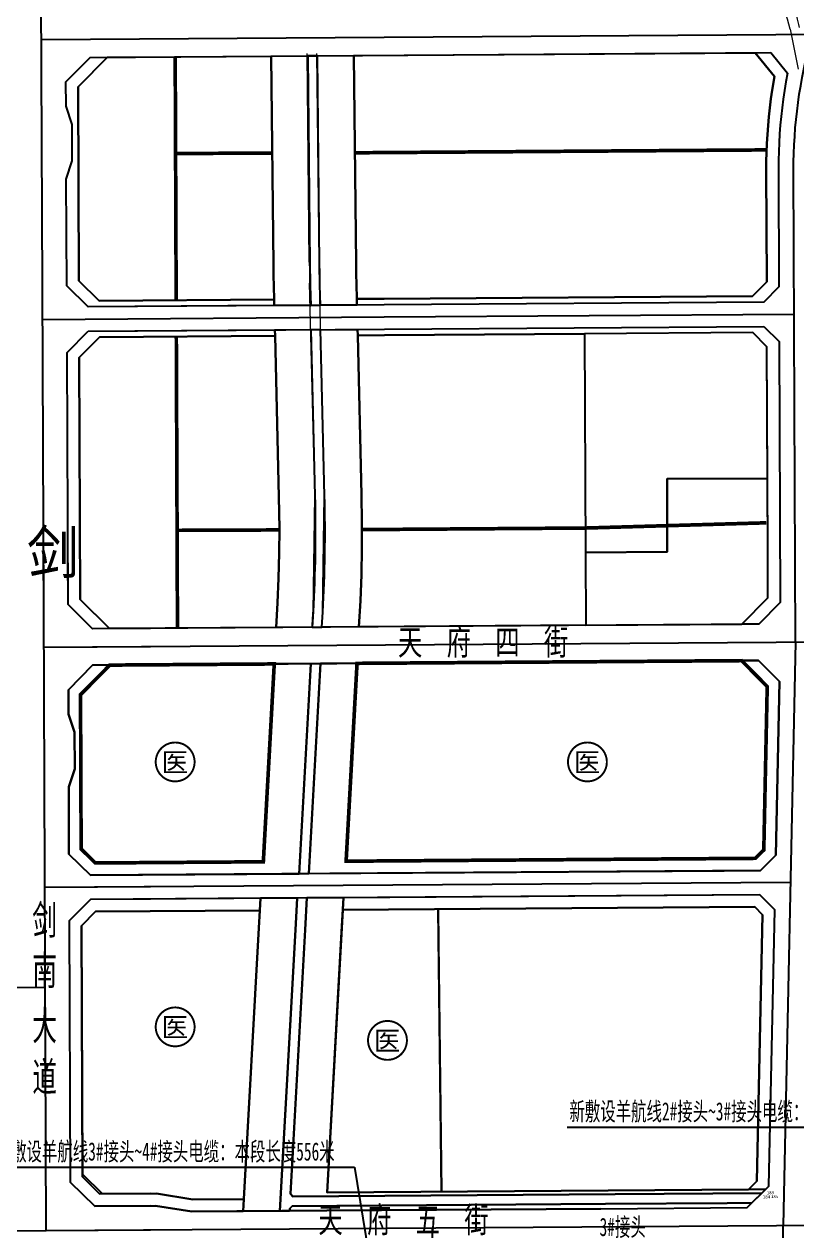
# Model space of a CAD drawing. Header units: inches. Extents: x 14633 to 228805, y -943 to 210487.
# Drawn here: x 217361 to 217997, y 205409 to 206402 of the extents above; entities that cross this region are included whole.
import ezdxf

# ---------------------------------------------------------------- set-up
doc = ezdxf.new("R2010")
doc.units = ezdxf.units.IN
doc.header["$LTSCALE"] = 10
doc.header["$MEASUREMENT"] = 0
doc.linetypes.add('CENTER', pattern=[2, 1.25, -0.25, 0.25, -0.25])
doc.linetypes.add('DASHED', pattern=[0.75, 0.5, -0.25])
for name, color, linetype in [('0符号', 7, 'Continuous'), ('110kV羊航线现状', 7, 'Continuous'), ('1河流-岸线', 4, 'Continuous'), ('1道路中线', 7, 'CENTER'), ('1道路名称', 7, 'Continuous'), ('1道路红线', 7, 'Continuous'), ('80m线', 7, 'DASHED'), ('B-C', 233, 'Continuous'), ('B-C2', 220, 'Continuous'), ('B-C51', 241, 'Continuous'), ('B-E1', 151, 'Continuous'), ('B-G1', 94, 'Continuous'), ('B-G12', 102, 'Continuous'), ('B-R21', 51, 'Continuous'), ('bo', 1, 'Continuous'), ('Error_Layer', 7, 'Continuous'), ('测量数据', 250, 'Continuous'), ('街头绿地', 3, 'Continuous')]:
    doc.layers.add(name, color=color, linetype=linetype)
doc.styles.add('GTF_XW', font='', dxfattribs={"width": 0.85})
doc.styles.get("Standard").update_dxf_attribs({"font": ''})
doc.styles.add('宋体', font='', dxfattribs={"width": 0.9})
doc.styles.add('黑体', font='simhei.ttf')
doc.styles.get('GTF_XW').set_extended_font_data('SimSun')
doc.styles.get('Standard').set_extended_font_data('SimSun')
doc.styles.get('宋体').set_extended_font_data('SimSun')

# ---------------------------------------------------------------- blocks, each defined once
blk = doc.blocks.new('C5-医院用地')
at = {"color": 7, "const_width": 0.4}
blk.add_lwpolyline([(2.831574044750027, -2.825276699566302, 102.191606915449), (2.718849657877058, -2.933914882520639, 0.009785539440899585)], format="xyb", close=True, dxfattribs=at)
at = {"color": 7, "style": '黑体'}
blk.add_text('医', height=4, dxfattribs=at).set_placement((-2.802977080517735, -2.08155480819164))

msp = doc.modelspace()

# ---------------------------------------------------------------- linework, layer by layer
at = {"layer": '110kV羊航线现状', "color": 0}
for p, q in [((217808.3256697097, 205494.7494222187), (218105.5199588807, 205494.7494222187)), ((217336.1809896978, 205461.7661702016), (217633.3752788688, 205461.7661702016)), ((217633.3752788688, 205461.7661702016), (217644.8191750454, 205391.2590590022, 0.107))]:
    msp.add_line(p, q, dxfattribs=at)
at = {"layer": '1河流-岸线', "color": 8, "lineweight": 5}
for p, q in [((217991.7344889299, 206397.8319343804), (217998.4985789536, 206364.945729538)), ((217604.1189098171, 206206.2926123251), (217602.3793988459, 206377.8720481056)), ((217600.6554418675, 206015.7781414423), (217596.4177242932, 206188.9654678573)), ((217608.6530480181, 206015.973834723), (217604.4153304437, 206189.161161138)), ((217598.4886662023, 205907.8003757751), (217599.1955167424, 205920.6062420394)), ((217598.7647662084, 205912.8024229593), (217599.1955167424, 205920.6062420394)), ((217606.503945224, 205907.8565609892), (217607.1833575075, 205920.1653339866))]:
    msp.add_line(p, q, dxfattribs=at)
msp.add_lwpolyline([(217596.1193209199, 206206.2115106907), (217594.3795527296, 206377.816317684)], dxfattribs=at)
msp.add_lwpolyline([(217599.1955167424, 205920.6062420394, 0.01990401441193068), (217600.6554418675, 206015.7781414423), (217596.4177242932, 206188.9654678573)], format="xyb", dxfattribs=at)
for centre, radius, start, end in [((217907.4978461349, 206380.5059997558), 86.00000000000594, 11.62260365286286, 34.44999275720498), ((217907.4978461349, 206380.5059997558), 94.00000000000065, 11.62260365286286, 34.44999275720498), ((218800.0574499535, 206218.4173066511), 1203.999999998421, 180.5808576260537, 181.4016896860167), ((218800.0574499535, 206218.4173066511), 1203.999999998421, 180.5808576260537, 181.4016896860167), ((218800.0574499559, 206218.4173066511), 1196.000000000755, 180.5808576260537, 181.4016896860167), ((216405.0133223562, 205986.5219959292), 1195.999999999948, 356.8406278547122, 1.401689686016715), ((216405.0133223562, 205986.5219959292), 1203.999999999985, 356.8406278547122, 1.401689686016715)]:
    msp.add_arc(centre, radius, start, end, dxfattribs=at)
at = {"layer": '1道路中线', "color": 8, "ltscale": 50}
for p, q in [((217996.2178053428, 205893.7698540092), (217986.1984228241, 205413.6870964698)), ((217378.8036152917, 205609.6399382306), (216478.8166302185, 205604.26192995)), ((217381.953, 205409.329), (217381.951936412, 205409.4469803516)), ((217700.059130497, 205001.1341741593), (217697.5022394739, 205411.6612331494))]:
    msp.add_line(p, q, dxfattribs=at)
for points in [[(217379.5976389428, 205409.4303589565), (217377.5549406414, 205924.4877718404), (217376.5152660121, 206186.6378377625), (217375.5718366573, 206424.5280878128), (217373.7346996273, 206887.7337378095)], [(217996.2178053428, 205893.7698540092), (217994.6787041667, 206281.8430005375), (217994.7119392899, 206288.8241498258), (217994.8670072059, 206295.8036558183), (217995.1438606797, 206302.77939249), (217995.542415379, 206309.7492349639), (217996.0625499001, 206316.7110601584), (217996.704105805, 206323.6627474341), (217997.4668876696, 206330.6021792398), (217998.3506631432, 206337.5272417572), (217999.3551630191, 206344.4358255454), (218000.480081317, 206351.3258261826), (218001.7250753759, 206358.1951449081), (218003.0897659585, 206365.0416892607), (218004.5737373669, 206371.8633737167), (218006.1765375689, 206378.658120325), (218007.8976783361, 206385.42385934), (218010.2315724546, 206393.8957739085), (218012.2180293439, 206400.5884220378), (218014.3209865015, 206407.2453823915)], [(215461.6903687934, 206374.2166744483), (216475.7310661031, 206382.2967717186), (217375.7108254696, 206389.4680065775), (217980.0069358244, 206393.6848625091), (218010.2315724546, 206393.8957739085), (218375.6803565706, 206396.4459224972)], [(217376.6255525289, 206159.1991096541), (217657.8513680198, 206161.1737243093), (217995.1478867264, 206163.5420369332)], [(217379.5976389428, 205409.4303589565), (217377.5549406414, 205924.4877718404), (217377.3987010818, 205963.8829919236)], [(217379.5976389428, 205409.4303589565), (217377.5549406414, 205924.4877718404), (217377.3987010818, 205963.8829919236)], [(217379.5976389428, 205409.4303589565), (217377.5549406414, 205924.4877718404), (217377.3987010818, 205963.8829919236)], [(217379.5976389428, 205409.4303589565), (217377.5549406414, 205924.4877718404), (217377.3987010818, 205963.8829919236)], [(217379.5976389428, 205409.4303589565), (217377.5549406414, 205924.4877718404), (217377.3987010818, 205963.8829919236)], [(215274.2666366571, 205874.6576752565), (216477.7107717498, 205883.1076730764), (217377.6940003317, 205889.4269164029)], [(216353.621620634, 205882.2363795732), (216477.7107717498, 205883.1076730764), (217377.6940003317, 205889.4269164029)], [(216353.621620634, 205882.2363795732), (216477.7107717498, 205883.1076730764), (217377.6940003317, 205889.4269164029)], [(216353.621620634, 205882.2363795732), (216477.7107717498, 205883.1076730764), (217377.6940003317, 205889.4269164029)], [(216353.621620634, 205882.2363795732), (216477.7107717498, 205883.1076730764), (217377.6940003317, 205889.4269164029)], [(216399.781046031, 205882.5604885473), (216477.7107717498, 205883.1076730764), (217377.6940003317, 205889.4269164029)], [(217377.6939923998, 205889.4269163471), (217658.9198078906, 205891.4015310024), (218377.6610400618, 205896.4481408517)], [(217377.6939923998, 205889.4269163471), (217465.5, 205890.0434423554)], [(217377.6939923998, 205889.4269163471), (217465.5, 205890.0434423554)], [(217377.6939923998, 205889.4269163471), (217465.5, 205890.0434423554)], [(217377.6939923998, 205889.4269163471), (217465.5, 205890.0434423554)], [(217377.6939923998, 205889.4269163471), (217465.5, 205890.0434423554)], [(217992.0913273474, 205696.0479952775), (217378.4780095385, 205691.740000067)], [(217465.4297947271, 205692.3504624922), (217378.4780095385, 205691.740000067)], [(217465.4297947271, 205692.3504624922), (217378.4780095385, 205691.740000067)], [(217465.4297947271, 205692.3504624922), (217378.4780095385, 205691.740000067)], [(217465.4297947271, 205692.3504624922), (217378.4780095385, 205691.740000067)], [(218379.5620951883, 205416.4475108962), (217940.6266940029, 205413.3672654314), (217379.5976385422, 205409.4304599725)], [(217379.5976625531, 205409.4303591221), (216479.614347979, 205403.1148500783)], [(217465.5, 205410.0332467306), (217379.5976385422, 205409.4304599725)], [(217465.5, 205410.0332467306), (217379.5976385422, 205409.4304599725)], [(217465.5, 205410.0332467306), (217379.5976385422, 205409.4304599725)], [(217465.5, 205410.0332467306), (217379.5976385422, 205409.4304599725)], [(217465.5, 205410.0332467306), (217379.5976385422, 205409.4304599725)]]:
    msp.add_lwpolyline(points, dxfattribs=at)
at = {"layer": '1道路中线', "color": 8, "ltscale": 50, "flags": 128}
msp.add_lwpolyline([(217987.8299498666, 205003.1546318322), (217986.1984229423, 205413.6870667302)], dxfattribs=at)
at = {"layer": '1道路红线', "color": 8}
for p, q in [((217415.769439379, 206374.7471850272), (217975.8470079006, 206378.6554090308)), ((217975.8470079006, 206378.6554090308), (217989.6635839134, 206361.669553015)), ((217395.8491833604, 206354.6077930084), (217415.769439379, 206374.7471850272)), ((217395.9285433605, 206334.6079209898), (217395.8491833604, 206354.6077930084)), ((217400.9879993652, 206319.6278249758), (217395.9285433605, 206334.6079209898)), ((217401.1070393653, 206289.6280809479), (217400.9879993652, 206319.6278249758)), ((217396.1664953607, 206274.6084329339), (217401.1070393653, 206289.6280809479)), ((217982.1787839065, 206281.7934569406), (217982.5589439068, 206185.9540968513)), ((217396.514655361, 206186.8393448521), (217396.1664953607, 206274.6084329339)), ((217414.0835513774, 206169.462320836), (217396.514655361, 206186.8393448521)), ((217982.5589439068, 206185.9540968513), (217970.1087678952, 206173.3664488396)), ((217657.7812156043, 206171.1734248376), (217414.0835513774, 206169.462320836)), ((217970.1087678952, 206173.3664488396), (217657.7812156043, 206171.1734248376)), ((217396.7327673612, 206131.8396648009), (217414.1629113775, 206149.4624488173)), ((217414.1629113775, 206149.4624488173), (217657.9216316045, 206151.1739368189)), ((217657.9216316045, 206151.1739368189), (217970.1881278953, 206153.366576821)), ((217970.1881278953, 206153.366576821), (217982.737375907, 206140.9544168094)), ((217982.737375907, 206140.9544168094), (217983.5892159078, 205926.1819366094)), ((217397.554783362, 205924.5670886079), (217396.7327673612, 206131.8396648009)), ((217397.554783362, 205924.5670886079), (217397.3988616178, 205963.8829919236)), ((217417.6336313807, 205904.7077605894), (217397.554783362, 205924.5670886079)), ((217417.6336313807, 205904.7077605894), (217397.554783362, 205924.5670886079)), ((217983.5892159078, 205926.1819366094), (217966.1589438916, 205908.559152593)), ((217966.1589438916, 205908.559152593), (217417.6336313807, 205904.7077605894)), ((217465.5, 205905.0438474484), (217417.6336313807, 205904.7077605894)), ((217397.8324153623, 205854.5676005427), (217417.7525433808, 205874.7077605615)), ((217397.8324153623, 205854.5676005427), (217417.7525433808, 205874.7077605615)), ((217417.7525433808, 205874.7077605615), (217659.0251196055, 205876.401840563)), ((217417.7525433808, 205874.7077605615), (217465.5, 205875.043016282)), ((217659.0251196055, 205876.401840563), (217965.9005775017, 205878.5566305275)), ((217983.0349985994, 205861.1833173148), (217965.9005775017, 205878.5566305275)), ((217397.9117753623, 205834.5673445241), (217397.8324153623, 205854.5676005427)), ((217397.9117753623, 205834.5673445241), (217397.8324153623, 205854.5676005427)), ((217402.971359367, 205819.5548645101), (217397.9117753623, 205834.5673445241)), ((217402.971359367, 205819.5548645101), (217397.9117753623, 205834.5673445241)), ((217403.0902713672, 205789.5544804822), (217402.971359367, 205819.5548645101)), ((217403.0902713672, 205789.5544804822), (217402.971359367, 205819.5548645101)), ((217398.1497273626, 205774.5665764682), (217403.0902713672, 205789.5544804822)), ((217398.1497273626, 205774.5665764682), (217403.0902713672, 205789.5544804822)), ((217419.5174509179, 205429.7109831704), (217399.4386237986, 205449.5704820882)), ((217419.5174073825, 205429.711024147), (217399.4386873638, 205449.5704801655)), ((217469.516255429, 205430.0618721473), (217419.5174073825, 205429.711024147)), ((217465.5, 205430.03365938), (217419.5174509179, 205429.7109831704)), ((217499.550559457, 205425.2724961429), (217469.516255429, 205430.0618721473)), ((217610.5579195604, 205426.0515041436), (217499.550559457, 205425.2724961429)), ((217836.0269328499, 205427.6336461623), (217610.5579195604, 205426.0515041436))]:
    msp.add_line(p, q, dxfattribs=at)
for points in [[(217989.6635839134, 206361.669553015), (217988.3597759122, 206354.5892330084), (217987.1797439111, 206347.4871530018), (217986.1238719102, 206340.3656169951), (217985.1924159093, 206333.2266729885), (217984.3856319085, 206326.0726249818), (217983.7039039079, 206318.9056489751), (217983.1473599074, 206311.7277929684), (217982.716127907, 206304.5413609618), (217982.4104639067, 206297.3484009551), (217982.2303679065, 206290.1513449484), (217982.1787839065, 206281.7934569406)], [(217397.554783362, 205924.5670886079), (217397.3988616178, 205963.8829919236)], [(217397.554783362, 205924.5670886079), (217397.3988616178, 205963.8829919236)], [(217397.554783362, 205924.5670886079), (217397.3988616178, 205963.8829919236)], [(217397.554783362, 205924.5670886079), (217397.3988616178, 205963.8829919236)], [(217417.6336313807, 205904.7077605894), (217397.554783362, 205924.5670886079)], [(217417.6336313807, 205904.7077605894), (217397.554783362, 205924.5670886079)], [(217417.6336313807, 205904.7077605894), (217397.554783362, 205924.5670886079)], [(217417.6336313807, 205904.7077605894), (217397.554783362, 205924.5670886079)], [(217465.5, 205905.0438474484), (217417.6336313807, 205904.7077605894)], [(217465.5, 205905.0438474484), (217417.6336313807, 205904.7077605894)], [(217465.5, 205905.0438474484), (217417.6336313807, 205904.7077605894)], [(217465.5, 205905.0438474484), (217417.6336313807, 205904.7077605894)], [(217397.8324153623, 205854.5676005427), (217417.7525433808, 205874.7077605615)], [(217397.8324153623, 205854.5676005427), (217417.7525433808, 205874.7077605615)], [(217397.8324153623, 205854.5676005427), (217417.7525433808, 205874.7077605615)], [(217397.8324153623, 205854.5676005427), (217417.7525433808, 205874.7077605615)], [(217417.7525433808, 205874.7077605615), (217465.5, 205875.043016282)], [(217417.7525433808, 205874.7077605615), (217465.5, 205875.043016282)], [(217417.7525433808, 205874.7077605615), (217465.5, 205875.043016282)], [(217417.7525433808, 205874.7077605615), (217465.5, 205875.043016282)], [(217983.0349985994, 205861.1833173148), (217980.0563297082, 205718.4591951056), (217967.2958181145, 205705.8741598863), (217415.9375372088, 205702.0032386326), (217398.3685718137, 205719.3802418074), (217398.1497273626, 205774.5665764682)], [(217397.9117753623, 205834.5673445241), (217397.8324153623, 205854.5676005427)], [(217397.9117753623, 205834.5673445241), (217397.8324153623, 205854.5676005427)], [(217397.9117753623, 205834.5673445241), (217397.8324153623, 205854.5676005427)], [(217397.9117753623, 205834.5673445241), (217397.8324153623, 205854.5676005427)], [(217402.971359367, 205819.5548645101), (217397.9117753623, 205834.5673445241)], [(217402.971359367, 205819.5548645101), (217397.9117753623, 205834.5673445241)], [(217402.971359367, 205819.5548645101), (217397.9117753623, 205834.5673445241)], [(217402.971359367, 205819.5548645101), (217397.9117753623, 205834.5673445241)], [(217403.0902713672, 205789.5544804822), (217402.971359367, 205819.5548645101)], [(217403.0902713672, 205789.5544804822), (217402.971359367, 205819.5548645101)], [(217403.0902713672, 205789.5544804822), (217402.971359367, 205819.5548645101)], [(217403.0902713672, 205789.5544804822), (217402.971359367, 205819.5548645101)], [(217398.1497273626, 205774.5665764682), (217403.0902713672, 205789.5544804822)], [(217398.1497273626, 205774.5665764682), (217403.0902713672, 205789.5544804822)], [(217398.1497273626, 205774.5665764682), (217403.0902713672, 205789.5544804822)], [(217398.1497273626, 205774.5665764682), (217403.0902713672, 205789.5544804822)], [(217967.2958181145, 205705.8741598863), (217415.9375372088, 205702.0032386326), (217398.3685718137, 205719.3802418074), (217398.1497273626, 205774.5665764682)], [(217465.5, 205702.3512018305), (217415.9375372088, 205702.0032386326), (217398.3685718137, 205719.3802418074), (217398.1497273626, 205774.5665764682)], [(217465.5, 205702.3512018305), (217415.9375372088, 205702.0032386326), (217398.3685718137, 205719.3802418074), (217398.1497273626, 205774.5665764682)], [(217465.5, 205702.3512018305), (217415.9375372088, 205702.0032386326), (217398.3685718137, 205719.3802418074), (217398.1497273626, 205774.5665764682)], [(217465.5, 205702.3512018305), (217415.9375372088, 205702.0032386326), (217398.3685718137, 205719.3802418074), (217398.1497273626, 205774.5665764682)], [(217836.0269331593, 205427.6336020676), (217956.5074050416, 205428.4790782495), (217974.3721216613, 205446.0980722047), (217979.1172166528, 205673.4612139947), (217966.8783443516, 205685.8707360319), (217416.0167681955, 205682.0033019934), (217398.5866149652, 205664.3805804381), (217399.4386873638, 205449.5704801655)], [(217465.5, 205682.3507089342), (217416.0167681955, 205682.0033019934), (217398.5866149652, 205664.3805804381), (217399.4386873638, 205449.5704801655)], [(217465.5, 205682.3507089342), (217416.0167681955, 205682.0033019934), (217398.5866149652, 205664.3805804381), (217399.4386873638, 205449.5704801655)], [(217465.5, 205682.3507089342), (217416.0167681955, 205682.0033019934), (217398.5866149652, 205664.3805804381), (217399.4386873638, 205449.5704801655)], [(217465.5, 205682.3507089342), (217416.0167681955, 205682.0033019934), (217398.5866149652, 205664.3805804381), (217399.4386873638, 205449.5704801655)], [(217465.5, 205682.3507089342), (217416.0167681955, 205682.0033019934), (217398.5866149652, 205664.3805804381), (217399.4386873638, 205449.5704801655)], [(217419.5174509179, 205429.7109831704), (217399.4386237986, 205449.5704820882)], [(217419.5174509179, 205429.7109831704), (217399.4386237986, 205449.5704820882)], [(217419.5174509179, 205429.7109831704), (217399.4386237986, 205449.5704820882)], [(217419.5174509179, 205429.7109831704), (217399.4386237986, 205449.5704820882)], [(217465.5, 205430.03365938), (217419.5174509179, 205429.7109831704)], [(217465.5, 205430.03365938), (217419.5174509179, 205429.7109831704)], [(217465.5, 205430.03365938), (217419.5174509179, 205429.7109831704)], [(217465.5, 205430.03365938), (217419.5174509179, 205429.7109831704)]]:
    msp.add_lwpolyline(points, dxfattribs=at)
at = {"layer": '80m线', "color": 8, "ltscale": 150, "const_width": 3, "flags": 128}
for points in [[(217485.7681611839, 206375.2356073883), (217486.4973863421, 206191.3473375542), (217486.5623395722, 206174.9714060292)], [(217565.6812052484, 206295.9947147357), (217486.0836496774, 206295.6790636063)], [(217633.1992074889, 206296.2624633307), (217972.4623443587, 206298.6298431537)], [(217486.6813306301, 206144.971521282), (217486.74839409, 206128.0635611423), (217487.6323083163, 205905.1992291737)], [(217972.1261463839, 205991.8608154476), (217823.3445221042, 205987.5583735169), (217639.4699654098, 205986.2673246242)], [(217571.4991252397, 205985.9977418153), (217487.3131732617, 205985.6638473785)]]:
    msp.add_lwpolyline(points, dxfattribs=at)
at = {"layer": 'B-C', "color": 8}
msp.add_lwpolyline([(217969.0312564356, 205669.4467347105), (217962.7245991039, 205675.8413273832), (217702.129897891, 205674.0117700836), (217702.4490893303, 205646.1936880654), (217704.7953482277, 205441.7131964064), (217957.4829967913, 205443.4864635098), (217964.4590275362, 205450.366541495)], close=True, dxfattribs=at)
at = {"layer": 'B-C2', "color": 8}
for points in [[(217564.8712635178, 206375.7875971625), (217566.6141115194, 206204.0877570026), (217566.7354555196, 206195.2492289944), (217566.9200315197, 206186.4119809861), (217567.18627152, 206175.537484976), (217423.1840953859, 206174.526412975), (217406.4980153703, 206191.0300929904), (217405.8655673697, 206350.5141251389), (217429.9325113922, 206374.8460291616), (217445.4577594066, 206374.9543171617)], [(217963.0292158886, 206378.5659651651), (217978.9808319035, 206358.9553411468), (217977.1184319017, 206347.8674691365), (217976.0574399008, 206340.5701891297), (217975.1239358999, 206333.2556291229), (217974.3181758992, 206325.925837116), (217973.6405438985, 206318.5831171092), (217973.091167898, 206311.2297731024), (217972.6701758976, 206303.8678530955), (217972.3778238973, 206296.4996610886), (217972.2139838972, 206289.1276290818), (217972.1789118972, 206281.7538050749), (217972.5425598975, 206190.0476929895), (217960.9254078867, 206178.3021569786), (217657.7460156043, 206176.1733889766), (217635.1949755833, 206176.0150529764), (217634.899679583, 206188.0761089877), (217634.7252155829, 206196.4264449954), (217634.6105275828, 206204.7778050032), (217632.8699835811, 206376.2620931629)]]:
    msp.add_lwpolyline(points, close=True, dxfattribs=at)
at = {"layer": 'B-C51', "color": 8}
for points in [[(217567.2719780208, 205875.7576017329), (217431.9160008181, 205874.8072083743), (217407.8487902914, 205850.4741583678), (217408.3520319537, 205723.5709509012), (217420.018316129, 205712.0321350066), (217558.2899944273, 205713.0028990213)], [(217972.9490383203, 205857.1688350616), (217951.9519327372, 205878.4586872121), (217659.0251196055, 205876.401840563), (217635.4009980853, 205876.2359653009), (217626.4200121099, 205713.4812194575), (217942.3891644035, 205715.699544183), (217963.1650244989, 205715.8454052704), (217970.1432353909, 205722.7276551864)], [(217554.6890278056, 205658.6224884779), (217555.4816463816, 205672.9821966588), (217420.220065174, 205672.0325656336), (217408.60293102, 205660.2870853867), (217409.4221430906, 205453.7611759375), (217423.5982189719, 205439.7399058954), (217470.2736932029, 205440.0674333773), (217500.3079947298, 205435.2780577717), (217542.3772913583, 205435.5732843101)], [(217702.129897891, 205674.0117700836), (217623.6115592091, 205673.4605163589), (217610.783293367, 205441.0534550808), (217704.7953482277, 205441.7131964064)]]:
    msp.add_lwpolyline(points, close=True, dxfattribs=at)
at = {"layer": 'B-E1', "color": 8}
for points in [[(217602.8705916515, 206376.0499365798), (217594.8707455352, 206375.9942061582), (217596.6105137255, 206204.3893991649, 0.003581570908309197), (217596.9089170988, 206187.143356331), (217597.3101410178, 206170.7461102622), (217605.3111632341, 206170.8021955398), (217604.9065232493, 206187.3390496121, -0.003581570908236178), (217604.6101026227, 206204.4705007992)], [(217605.3538704275, 206150.8048460539), (217597.3528482112, 206150.7487607763), (217600.7000341301, 206013.9557418609, -0.01990401441199027), (217599.2401090049, 205918.7838424576), (217598.5332584649, 205905.9779761937), (217606.5485374866, 205906.0341614079), (217607.2279497701, 205918.3429344053, 0.01990401441194517), (217608.6976402807, 206014.1514351421)]]:
    msp.add_lwpolyline(points, format="xyb", close=True, dxfattribs=at)
for points in [[(217605.3439956942, 205876.0249219762), (217597.3289804119, 205875.9686450577), (217587.7949888687, 205703.2097982968), (217595.8100038253, 205703.2660693147)], [(217847.8468105575, 205439.5367592566), (217582.6788176004, 205437.6790796694), (217580.6678464119, 205439.7892576049), (217592.6582520307, 205657.0169770566), (217594.1064463349, 205683.2536162519), (217586.0911624729, 205683.197343346), (217584.6434306749, 205656.96908328), (217571.8823992336, 205425.7800938539), (217579.8976817344, 205425.836342099), (217580.0052051014, 205427.7843208854), (217581.9881542955, 205429.6740447948), (217839.8469047449, 205431.4805182373), (217940.0052000327, 205432.1821942525), (217960.4070886809, 205432.325123162), (217968.5768926257, 205440.3825544319)]]:
    msp.add_lwpolyline(points, close=True, dxfattribs=at)
at = {"layer": 'B-G1', "color": 8}
for points in [[(217597.3101126366, 206170.7489096902), (217567.3086395201, 206170.5381889713), (217567.18627152, 206175.537484976), (217566.9200315197, 206186.4119809861), (217566.7354555196, 206195.2492289944), (217566.6141115194, 206204.0877570026), (217564.8712635178, 206375.7875971625), (217594.8707178821, 206375.9969337661), (217596.6104853442, 206204.3921985928), (217596.9088887175, 206187.1461557589)], [(217602.8705916515, 206376.0499365798), (217632.8699835811, 206376.2620931629), (217634.6105275828, 206204.7778050032), (217634.7252155829, 206196.4264449954), (217634.899679583, 206188.0761089877), (217635.1949755833, 206176.0150529764), (217635.3173435834, 206171.0157569718), (217605.3111348529, 206170.8049949678), (217604.9064948681, 206187.3418490401), (217604.6100742415, 206204.4733002272), (217602.8705632703, 206376.0527360077)], [(217597.3528482112, 206150.7487607763), (217600.7000341301, 206013.9557418609), (217599.2401090049, 205918.7838424576), (217598.5332584649, 205905.9779761937), (217568.8351675215, 205905.7694207247), (217570.0354235226, 205926.0841727437), (217570.8808635234, 205946.4169727626), (217571.3712315239, 205966.7612927816), (217571.506527524, 205987.1111168005), (217571.1597755237, 206013.2246528248), (217567.9206075207, 206145.5419649481), (217567.7982395206, 206150.5411329527), (217597.3521303596, 206150.778097983)], [(217605.355364851, 206150.7437718528), (217635.8069435839, 206151.0187009532), (217635.929311584, 206146.0194049485), (217639.139423587, 206014.8889088264), (217639.4852795873, 205992.3445248054), (217639.4310075872, 205970.8075007853), (217639.0007995869, 205949.2747007653), (217638.1949115861, 205927.7527807452), (217637.013471585, 205906.2481407252), (217606.5485374866, 205906.0341614079), (217607.2279497701, 205918.3429344053), (217608.6976402807, 206014.1514351421), (217605.3538704275, 206150.8048460539)], [(217597.3289804119, 205875.9686450577), (217567.2719780208, 205875.7576017329), (217558.2899944273, 205713.0028990213), (217420.018316129, 205712.0321350066), (217408.3520319537, 205723.5709509012), (217407.8487902914, 205850.4741583678), (217431.9160008181, 205874.8072083743), (217417.7525433808, 205874.7077605615), (217397.8324153622, 205854.5676005427), (217397.9117753623, 205834.5673445241), (217402.971359367, 205819.5548645101), (217403.0902713672, 205789.5544804822), (217398.1497273626, 205774.5665764682), (217398.3685718137, 205719.3802418074), (217415.9375372088, 205702.0032386326), (217587.7949888687, 205703.2097982968)], [(217937.4332476156, 205705.6645037283), (217967.2958181145, 205705.8741598863), (217980.0563297082, 205718.4591951056), (217983.0349985994, 205861.1833173148), (217965.9005775017, 205878.5566305275), (217951.9519327372, 205878.4586872121), (217972.9490383203, 205857.1688350616), (217970.1432353909, 205722.7276551864), (217963.1650244989, 205715.8454052704), (217942.3891644035, 205715.699544183), (217626.4200121099, 205713.4812194575), (217635.4009980853, 205876.2359653009), (217605.3439956942, 205876.0249219762), (217595.8100038253, 205703.2660693148)], [(217556.0338479902, 205682.9863199489), (217416.0167681955, 205682.0033019934), (217398.5866149652, 205664.3805804381), (217399.4386873638, 205449.5704801655), (217419.5174073825, 205429.711024147), (217469.516255429, 205430.0618721473), (217499.550559457, 205425.2724961429), (217541.8250898554, 205425.5691629349), (217542.3772913583, 205435.5732843101), (217500.3079947298, 205435.2780577717), (217470.2736932029, 205440.0674333773), (217423.5982189719, 205439.7399058954), (217409.4221430906, 205453.7611759374), (217408.60293102, 205660.2870853867), (217420.220065174, 205672.0325656336), (217555.4816463816, 205672.9821966588)], [(217542.3772913583, 205435.5732843101), (217541.8250898554, 205425.5691629349), (217571.8823992336, 205425.7800938539), (217572.4346007365, 205435.7842152291), (217584.6434306748, 205656.96908328), (217586.0911624729, 205683.197343346), (217556.0338479902, 205682.9863199489), (217555.4816463816, 205672.9821966588), (217554.6890278056, 205658.6224884779)], [(217624.1637608176, 205683.464639649), (217594.1064463349, 205683.2536162519), (217592.6582520307, 205657.0169770566), (217580.6678464119, 205439.7892576049), (217582.6788176004, 205437.6790796694), (217847.8468105575, 205439.5367592566), (217968.5768926257, 205440.3825544319), (217971.8261488989, 205443.5871183695), (217957.4829967913, 205443.4864635098), (217610.783293367, 205441.0534550808), (217622.6126548999, 205655.3635718587)], [(217979.1172166528, 205673.4612139947), (217966.8783443516, 205685.8707360319), (217624.1637608176, 205683.464639649), (217623.6115592091, 205673.4605163589), (217962.7245991039, 205675.8413273832), (217969.0312564356, 205669.4467347105), (217964.4590275362, 205450.366541495), (217957.4829967913, 205443.4864635098), (217971.8261488989, 205443.5871183695), (217974.3721216613, 205446.0980722047)], [(217960.4070886809, 205432.325123162), (217940.0052000327, 205432.1821942525), (217839.8469047449, 205431.4805182373), (217581.9881542955, 205429.6740447948), (217580.0052051014, 205427.7843208854), (217579.8976817344, 205425.836342099), (217610.5579195604, 205426.0515041436), (217836.0269328499, 205427.6336461623), (217956.5074050416, 205428.4790782495)]]:
    msp.add_lwpolyline(points, close=True, dxfattribs=at)
at = {"layer": 'B-G12', "color": 8}
for points in [[(217975.8470079006, 206378.6554371652), (217989.6635839135, 206361.6695811493), (217988.3597759122, 206354.5891331427), (217987.1797439111, 206347.4871811361), (217986.1238719102, 206340.3656451295), (217985.1924159093, 206333.2267011228), (217984.3856319085, 206326.0726531162), (217983.7039039079, 206318.9056771095), (217983.1473599074, 206311.7278211028), (217982.716127907, 206304.5412610961), (217982.4104639067, 206297.3484290894), (217982.2303679065, 206290.1512450827), (217982.1787839064, 206281.7934850749), (217982.5589439068, 206185.9541249857), (217970.1087678952, 206173.366476974), (217657.7812156043, 206171.1734529719), (217635.3173435834, 206171.0157569718), (217635.1949755833, 206176.0150529764), (217657.7460156043, 206176.1733889766), (217960.9254078867, 206178.3021569786), (217972.5425598975, 206190.0476929895), (217972.1789118972, 206281.7538050749), (217972.2139838972, 206289.1276290818), (217972.3778238973, 206296.4996610886), (217972.6701758976, 206303.8678530955), (217973.091167898, 206311.2297731024), (217973.6405438985, 206318.5831171092), (217974.3181758992, 206325.925837116), (217975.1239358999, 206333.2556291229), (217976.0574399008, 206340.5701891297), (217977.1184319017, 206347.8674691365), (217978.9808319035, 206358.9553411468), (217963.0292158886, 206378.5659651651)], [(217429.9325113922, 206374.8460291616), (217405.8655673697, 206350.5141251389), (217406.4980153703, 206191.0300929904), (217423.1840953859, 206174.526412975), (217567.18627152, 206175.537484976), (217567.3086395201, 206170.5381889713), (217414.0835513774, 206169.4623489703), (217396.514655361, 206186.8393729865), (217396.1664953607, 206274.6084610682), (217401.1070393653, 206289.6281090822), (217400.9879993652, 206319.6278531102), (217395.9285433605, 206334.6079491241), (217395.8491833604, 206354.6078211428), (217415.769439379, 206374.7472131615)], [(217414.1629113774, 206149.4624769517), (217567.7982395206, 206150.5411329527), (217567.9206075207, 206145.5419649481), (217423.346271386, 206144.5267969471), (217406.7490233706, 206127.7462529315), (217407.5382713713, 205928.7578367462), (217431.7538233938, 205904.8068607238), (217417.6336313807, 205904.7076607238), (217397.554783362, 205924.5671167423), (217396.7327673612, 206131.8396929353)], [(217970.1881278953, 206153.3664769553), (217982.737375907, 206140.9544449438), (217983.5892159078, 205926.1819647438), (217966.1589438915, 205908.5591807273), (217951.9956158784, 205908.4597247273), (217973.5728318985, 205930.2754047476), (217973.4207678983, 205968.6116607833), (217972.7538878977, 206136.7637249399), (217961.0875838868, 206148.3025409506), (217822.7108797579, 206147.3308929497), (217657.9567036045, 206146.1741569486), (217635.929311584, 206146.0194049485), (217635.8069435839, 206151.0187009532), (217657.9216316045, 206151.1739649533)]]:
    msp.add_lwpolyline(points, close=True, dxfattribs=at)
at = {"layer": 'B-R21', "color": 8}
for points in [[(217972.7538878977, 206136.7637249399), (217961.0875838868, 206148.3025409506), (217822.710879758, 206147.3308929497), (217823.4238397586, 205967.5584767823), (217890.4867518211, 205968.0503807827), (217890.4867518211, 206028.0702499863), (217973.1837045203, 206028.3865772685)], [(217568.8351675215, 205905.7694207247), (217431.7538233938, 205904.8068607238), (217407.5382713713, 205928.7578367462), (217406.7490233706, 206127.7462529315), (217423.346271386, 206144.5267969471), (217567.9206075207, 206145.5419649481), (217571.1597755237, 206013.2246528248), (217571.506527524, 205987.1111168005), (217571.3712315239, 205966.7612927816), (217570.8808635234, 205946.4169727626), (217570.0354235226, 205926.0841727437)], [(217822.7108797579, 206147.3308929497), (217823.4238397586, 205967.5584767823), (217823.6617917588, 205907.5586047264), (217637.013471585, 205906.2481407252), (217638.1949115861, 205927.7527807452), (217639.0007995869, 205949.2747007653), (217639.4310075872, 205970.8075007853), (217639.4852795873, 205992.3445248054), (217639.139423587, 206014.8889088264), (217635.929311584, 206146.0194049485), (217657.9567036045, 206146.1741569486)], [(217890.4867518211, 205968.0503807827), (217823.4238397586, 205967.5584767823), (217823.6617916617, 205907.5586292259), (217951.9955980347, 205908.4597066864), (217973.5728318985, 205930.2754047476), (217973.4207678983, 205968.6116607833), (217973.1837045203, 206028.3865772685), (217890.4867518211, 206028.0702499863)]]:
    msp.add_lwpolyline(points, close=True, dxfattribs=at)
at = {"layer": 'bo', "color": 8, "const_width": 3, "flags": 128}
for points in [[(217635.4009980853, 205876.2359653009), (217951.9523058991, 205878.4586898323), (217972.949, 205857.169), (217970.144, 205722.728), (217963.165, 205715.846), (217626.42, 205713.481)], [(217407.849, 205850.474), (217431.916, 205874.807), (217567.272, 205875.758), (217558.29, 205713.003), (217420.019, 205712.032), (217408.352, 205723.571)]]:
    msp.add_lwpolyline(points, close=True, dxfattribs=at)
at = {"layer": 'Error_Layer', "color": 8}
for p, q in [((217605.3439956942, 205876.0249219762), (217595.8100038253, 205703.2660693148)), ((217635.4009980853, 205876.2359653009), (217605.3439956942, 205876.0249219762)), ((217626.4200121099, 205713.4812194575), (217635.4009980853, 205876.2359653009)), ((217965.9005775017, 205878.5566305275), (217951.9519327372, 205878.4586872121)), ((217951.9519327372, 205878.4586872121), (217972.9490383203, 205857.1688350616)), ((217983.0349985994, 205861.1833173148), (217965.9005775017, 205878.5566305275)), ((217980.0563297082, 205718.4591951056), (217983.0349985994, 205861.1833173148)), ((217972.9490383203, 205857.1688350616), (217970.1432353909, 205722.7276551864)), ((217970.1432353909, 205722.7276551864), (217963.1650244989, 205715.8454052704)), ((217942.3891644035, 205715.699544183), (217626.4200121099, 205713.4812194575)), ((217963.1650244989, 205715.8454052704), (217942.3891644035, 205715.699544183)), ((217967.2958181145, 205705.8741598863), (217980.0563297082, 205718.4591951056)), ((217595.8100038253, 205703.2660693148), (217937.4332476156, 205705.6645037283)), ((217937.4332476156, 205705.6645037283), (217967.2958181145, 205705.8741598863)), ((217624.1637608176, 205683.464639649), (217623.6115592091, 205673.4605163589)), ((217966.8783443516, 205685.8707360319), (217624.1637608176, 205683.464639649)), ((217979.1172166528, 205673.4612139947), (217966.8783443516, 205685.8707360319)), ((217623.6115592091, 205673.4605163589), (217962.7245991039, 205675.8413273832)), ((217962.7245991039, 205675.8413273832), (217969.0312564356, 205669.4467347105)), ((217974.3721216613, 205446.0980722047), (217979.1172166528, 205673.4612139947)), ((217969.0312564356, 205669.4467347105), (217964.4590275362, 205450.366541495)), ((217964.4590275362, 205450.366541495), (217957.4829967913, 205443.4864635098)), ((217957.4829967913, 205443.4864635098), (217971.8261488989, 205443.5871183695)), ((217971.8261488989, 205443.5871183695), (217974.3721216613, 205446.0980722047))]:
    msp.add_line(p, q, dxfattribs=at)
for points in [[(217564.8712635178, 206375.7875971625), (217566.6141115194, 206204.0877570026), (217566.7354555196, 206195.2492289944), (217566.9200315197, 206186.4119809861), (217567.18627152, 206175.537484976), (217423.1840953859, 206174.526412975), (217406.4980153703, 206191.0300929904), (217405.8655673697, 206350.5141251389), (217429.9325113922, 206374.8460291616), (217445.4577594066, 206374.9543171617)], [(217597.3101126366, 206170.7489096902), (217567.3086395201, 206170.5381889713), (217567.18627152, 206175.537484976), (217566.9200315197, 206186.4119809861), (217566.7354555196, 206195.2492289944), (217566.6141115194, 206204.0877570026), (217564.8712635178, 206375.7875971625), (217594.8707178821, 206375.9969337661), (217596.6104853442, 206204.3921985928), (217596.9088887175, 206187.1461557589)], [(217602.8705916515, 206376.0499365798), (217632.8699835811, 206376.2620931629), (217634.6105275828, 206204.7778050032), (217634.7252155829, 206196.4264449954), (217634.899679583, 206188.0761089877), (217635.1949755833, 206176.0150529764), (217635.3173435834, 206171.0157569718), (217605.3111348529, 206170.8049949678), (217604.9064948681, 206187.3418490401), (217604.6100742415, 206204.4733002272), (217602.8705632703, 206376.0527360077)], [(217963.0292158886, 206378.5659651651), (217978.9808319035, 206358.9553411468), (217977.1184319017, 206347.8674691365), (217976.0574399008, 206340.5701891297), (217975.1239358999, 206333.2556291229), (217974.3181758992, 206325.925837116), (217973.6405438985, 206318.5831171092), (217973.091167898, 206311.2297731024), (217972.6701758976, 206303.8678530955), (217972.3778238973, 206296.4996610886), (217972.2139838972, 206289.1276290818), (217972.1789118972, 206281.7538050749), (217972.5425598975, 206190.0476929895), (217960.9254078867, 206178.3021569786), (217657.7460156043, 206176.1733889766), (217635.1949755833, 206176.0150529764), (217634.899679583, 206188.0761089877), (217634.7252155829, 206196.4264449954), (217634.6105275828, 206204.7778050032), (217632.8699835811, 206376.2620931629)], [(217975.8470079006, 206378.6554371652), (217989.6635839135, 206361.6695811493), (217988.3597759122, 206354.5891331427), (217987.1797439111, 206347.4871811361), (217986.1238719102, 206340.3656451295), (217985.1924159093, 206333.2267011228), (217984.3856319085, 206326.0726531162), (217983.7039039079, 206318.9056771095), (217983.1473599074, 206311.7278211028), (217982.716127907, 206304.5412610961), (217982.4104639067, 206297.3484290894), (217982.2303679065, 206290.1512450827), (217982.1787839064, 206281.7934850749), (217982.5589439068, 206185.9541249857), (217970.1087678952, 206173.366476974), (217657.7812156043, 206171.1734529719), (217635.3173435834, 206171.0157569718), (217635.1949755833, 206176.0150529764), (217657.7460156043, 206176.1733889766), (217960.9254078867, 206178.3021569786), (217972.5425598975, 206190.0476929895), (217972.1789118972, 206281.7538050749), (217972.2139838972, 206289.1276290818), (217972.3778238973, 206296.4996610886), (217972.6701758976, 206303.8678530955), (217973.091167898, 206311.2297731024), (217973.6405438985, 206318.5831171092), (217974.3181758992, 206325.925837116), (217975.1239358999, 206333.2556291229), (217976.0574399008, 206340.5701891297), (217977.1184319017, 206347.8674691365), (217978.9808319035, 206358.9553411468), (217963.0292158886, 206378.5659651651)], [(217429.9325113922, 206374.8460291616), (217405.8655673697, 206350.5141251389), (217406.4980153703, 206191.0300929904), (217423.1840953859, 206174.526412975), (217567.18627152, 206175.537484976), (217567.3086395201, 206170.5381889713), (217414.0835513774, 206169.4623489703), (217396.514655361, 206186.8393729865), (217396.1664953607, 206274.6084610682), (217401.1070393653, 206289.6281090822), (217400.9879993652, 206319.6278531102), (217395.9285433605, 206334.6079491241), (217395.8491833604, 206354.6078211428), (217415.769439379, 206374.7472131615)], [(217414.1629113774, 206149.4624769517), (217567.7982395206, 206150.5411329527), (217567.9206075207, 206145.5419649481), (217423.346271386, 206144.5267969471), (217406.7490233706, 206127.7462529315), (217407.5382713713, 205928.7578367462), (217431.7538233938, 205904.8068607238), (217417.6336313807, 205904.7076607238), (217397.554783362, 205924.5671167423), (217396.7327673612, 206131.8396929353)], [(217597.3528482112, 206150.7487607763), (217600.7000341301, 206013.9557418609), (217599.2401090049, 205918.7838424576), (217598.5332584649, 205905.9779761937), (217568.8351675215, 205905.7694207247), (217570.0354235226, 205926.0841727437), (217570.8808635234, 205946.4169727626), (217571.3712315239, 205966.7612927816), (217571.506527524, 205987.1111168005), (217571.1597755237, 206013.2246528248), (217567.9206075207, 206145.5419649481), (217567.7982395206, 206150.5411329527), (217597.3521303596, 206150.778097983)], [(217605.355364851, 206150.7437718528), (217635.8069435839, 206151.0187009532), (217635.929311584, 206146.0194049485), (217639.139423587, 206014.8889088264), (217639.4852795873, 205992.3445248054), (217639.4310075872, 205970.8075007853), (217639.0007995869, 205949.2747007653), (217638.1949115861, 205927.7527807452), (217637.013471585, 205906.2481407252), (217606.5485374866, 205906.0341614079), (217607.2279497701, 205918.3429344053), (217608.6976402807, 206014.1514351421), (217605.3538704275, 206150.8048460539)], [(217970.1881278953, 206153.3664769553), (217982.737375907, 206140.9544449438), (217983.5892159078, 205926.1819647438), (217966.1589438915, 205908.5591807273), (217951.9956158784, 205908.4597247273), (217973.5728318985, 205930.2754047476), (217973.4207678983, 205968.6116607833), (217972.7538878977, 206136.7637249399), (217961.0875838868, 206148.3025409506), (217822.7108797579, 206147.3308929497), (217657.9567036045, 206146.1741569486), (217635.929311584, 206146.0194049485), (217635.8069435839, 206151.0187009532), (217657.9216316045, 206151.1739649533)], [(217972.7538878977, 206136.7637249399), (217961.0875838868, 206148.3025409506), (217822.710879758, 206147.3308929497), (217823.4238397586, 205967.5584767823), (217890.4867518211, 205968.0503807827), (217890.4867518211, 206028.0702499863), (217973.1837045203, 206028.3865772685)], [(217568.8351675215, 205905.7694207247), (217431.7538233938, 205904.8068607238), (217407.5382713713, 205928.7578367462), (217406.7490233706, 206127.7462529315), (217423.346271386, 206144.5267969471), (217567.9206075207, 206145.5419649481), (217571.1597755237, 206013.2246528248), (217571.506527524, 205987.1111168005), (217571.3712315239, 205966.7612927816), (217570.8808635234, 205946.4169727626), (217570.0354235226, 205926.0841727437)], [(217822.7108797579, 206147.3308929497), (217823.4238397586, 205967.5584767823), (217823.6617917588, 205907.5586047264), (217637.013471585, 205906.2481407252), (217638.1949115861, 205927.7527807452), (217639.0007995869, 205949.2747007653), (217639.4310075872, 205970.8075007853), (217639.4852795873, 205992.3445248054), (217639.139423587, 206014.8889088264), (217635.929311584, 206146.0194049485), (217657.9567036045, 206146.1741569486)], [(217890.4867518211, 205968.0503807827), (217823.4238397586, 205967.5584767823), (217823.6617916617, 205907.5586292259), (217951.9955980347, 205908.4597066864), (217973.5728318985, 205930.2754047476), (217973.4207678983, 205968.6116607833), (217973.1837045203, 206028.3865772685), (217890.4867518211, 206028.0702499863)], [(217597.3289804119, 205875.9686450577), (217567.2719780208, 205875.7576017329), (217558.2899944273, 205713.0028990213), (217420.018316129, 205712.0321350066), (217408.3520319537, 205723.5709509012), (217407.8487902914, 205850.4741583678), (217431.9160008181, 205874.8072083743), (217417.7525433808, 205874.7077605615), (217397.8324153622, 205854.5676005427), (217397.9117753623, 205834.5673445241), (217402.971359367, 205819.5548645101), (217403.0902713672, 205789.5544804822), (217398.1497273626, 205774.5665764682), (217398.3685718137, 205719.3802418074), (217415.9375372088, 205702.0032386326), (217587.7949888687, 205703.2097982968)], [(217567.2719780208, 205875.7576017329), (217431.9160008181, 205874.8072083743), (217407.8487902914, 205850.4741583678), (217408.3520319537, 205723.5709509012), (217420.018316129, 205712.0321350066), (217558.2899944273, 205713.0028990213)], [(217605.3439956942, 205876.0249219762), (217597.3289804119, 205875.9686450577), (217587.7949888687, 205703.2097982968), (217595.8100038253, 205703.2660693147)], [(217972.9490383203, 205857.1688350616), (217951.9519327372, 205878.4586872121), (217659.0251196055, 205876.401840563), (217635.4009980853, 205876.2359653009), (217626.4200121099, 205713.4812194575), (217942.3891644035, 205715.699544183), (217963.1650244989, 205715.8454052704), (217970.1432353909, 205722.7276551864)], [(217556.0338479902, 205682.9863199489), (217416.0167681955, 205682.0033019934), (217398.5866149652, 205664.3805804381), (217399.4386873638, 205449.5704801655), (217419.5174073825, 205429.711024147), (217469.516255429, 205430.0618721473), (217499.550559457, 205425.2724961429), (217541.8250898554, 205425.5691629349), (217542.3772913583, 205435.5732843101), (217500.3079947298, 205435.2780577717), (217470.2736932029, 205440.0674333773), (217423.5982189719, 205439.7399058954), (217409.4221430906, 205453.7611759374), (217408.60293102, 205660.2870853867), (217420.220065174, 205672.0325656336), (217555.4816463816, 205672.9821966588)], [(217542.3772913583, 205435.5732843101), (217541.8250898554, 205425.5691629349), (217571.8823992336, 205425.7800938539), (217572.4346007365, 205435.7842152291), (217584.6434306748, 205656.96908328), (217586.0911624729, 205683.197343346), (217556.0338479902, 205682.9863199489), (217555.4816463816, 205672.9821966588), (217554.6890278056, 205658.6224884779)], [(217847.8468105575, 205439.5367592566), (217582.6788176004, 205437.6790796694), (217580.6678464119, 205439.7892576049), (217592.6582520307, 205657.0169770566), (217594.1064463349, 205683.2536162519), (217586.0911624729, 205683.197343346), (217584.6434306749, 205656.96908328), (217571.8823992336, 205425.7800938539), (217579.8976817344, 205425.836342099), (217580.0052051014, 205427.7843208854), (217581.9881542955, 205429.6740447948), (217839.8469047449, 205431.4805182373), (217940.0052000327, 205432.1821942525), (217960.4070886809, 205432.325123162), (217968.5768926257, 205440.3825544319)], [(217624.1637608176, 205683.464639649), (217594.1064463349, 205683.2536162519), (217592.6582520307, 205657.0169770566), (217580.6678464119, 205439.7892576049), (217582.6788176004, 205437.6790796694), (217847.8468105575, 205439.5367592566), (217968.5768926257, 205440.3825544319), (217971.8261488989, 205443.5871183695), (217957.4829967913, 205443.4864635098), (217610.783293367, 205441.0534550808), (217622.6126548999, 205655.3635718587)], [(217554.6890278056, 205658.6224884779), (217555.4816463816, 205672.9821966588), (217420.220065174, 205672.0325656336), (217408.60293102, 205660.2870853867), (217409.4221430906, 205453.7611759375), (217423.5982189719, 205439.7399058954), (217470.2736932029, 205440.0674333773), (217500.3079947298, 205435.2780577717), (217542.3772913583, 205435.5732843101)], [(217969.0312564356, 205669.4467347105), (217962.7245991039, 205675.8413273832), (217623.6115592091, 205673.4605163589), (217622.6126548999, 205655.3635718587), (217610.783293367, 205441.0534550808), (217957.4829967913, 205443.4864635098), (217964.4590275362, 205450.366541495)], [(217960.4070886809, 205432.325123162), (217940.0052000327, 205432.1821942525), (217839.8469047449, 205431.4805182373), (217581.9881542955, 205429.6740447948), (217580.0052051014, 205427.7843208854), (217579.8976817344, 205425.836342099), (217610.5579195604, 205426.0515041436), (217836.0269328499, 205427.6336461623), (217956.5074050416, 205428.4790782495)]]:
    msp.add_lwpolyline(points, close=True, dxfattribs=at)
for points in [[(217602.8705916515, 206376.0499365798), (217594.8707455352, 206375.9942061582), (217596.6105137255, 206204.3893991649, 0.003581570908309197), (217596.9089170988, 206187.143356331), (217597.3101410178, 206170.7461102622), (217605.3111632341, 206170.8021955398), (217604.9065232493, 206187.3390496121, -0.003581570908236178), (217604.6101026227, 206204.4705007992)], [(217605.3538704275, 206150.8048460539), (217597.3528482112, 206150.7487607763), (217600.7000341301, 206013.9557418609, -0.01990401441199027), (217599.2401090049, 205918.7838424576), (217598.5332584649, 205905.9779761937), (217606.5485374866, 205906.0341614079), (217607.2279497701, 205918.3429344053, 0.01990401441194517), (217608.6976402807, 206014.1514351421)]]:
    msp.add_lwpolyline(points, format="xyb", close=True, dxfattribs=at)
at = {"layer": '街头绿地', "color": 8}
for p, q in [((217407.8487902914, 205850.4741583678), (217431.9160008181, 205874.8072083743)), ((217407.8487902914, 205850.4741583678), (217431.9160008181, 205874.8072083743)), ((217409.4135897871, 205455.91749032), (217425.8367128228, 205439.755573935)), ((217409.4135897871, 205455.91749032), (217425.8367128228, 205439.755573935)), ((217465.5, 205440.0339055938), (217425.8367128228, 205439.755573935)), ((217465.5, 205440.0339055938), (217425.8367128228, 205439.755573935))]:
    msp.add_line(p, q, dxfattribs=at)
for points in [[(217465.5, 205712.3514482786), (217420.018316129, 205712.0321350066), (217408.3520319537, 205723.5709509012), (217407.8487902914, 205850.4741583678)], [(217465.5, 205712.3514482786), (217420.018316129, 205712.0321350066), (217408.3520319537, 205723.5709509012), (217407.8487902914, 205850.4741583678)], [(217465.5, 205672.3504624861), (217420.220065174, 205672.0325656336), (217408.60293102, 205660.2870853867), (217409.4135897871, 205455.91749032)], [(217465.5, 205672.3504624861), (217420.220065174, 205672.0325656336), (217408.60293102, 205660.2870853867), (217409.4135897871, 205455.91749032)]]:
    msp.add_lwpolyline(points, dxfattribs=at)

# ---------------------------------------------------------------- block references
at = {"layer": '0符号', "color": 8, "xscale": 4.000000000000023, "yscale": 4, "zscale": 4, "rotation": 359.9999938589162}
for p in [(217485.7336047521, 205795.1437459598), (217824.9905320745, 205795.1437459598), (217485.7336047521, 205577.1805716619), (217660.4498400743, 205566.0647451634)]:
    msp.add_blockref('C5-医院用地', p, dxfattribs=at)

# ---------------------------------------------------------------- texts
at = {"color": 0, "style": 'GTF_XW', "width": 0.62}
for s, height, p in [('剑', 24, (217368.1669957464, 205653.1293193524)), ('南', 24, (217368.1669957464, 205611.7486095502)), ('大', 24, (217368.1669957464, 205566.3065304599)), ('道', 24, (217368.1669957464, 205524.1627220867)), ('新敷设羊航线2#接头~3#接头电缆：本段长度556米', 15, (217810.1891806819, 205500.2003653934, -0.13375)), ('新敷设羊航线3#接头~4#接头电缆：本段长度556米', 15, (217338.04450067, 205467.2171133763, -0.13375)), ('3#接头', 15, (217834.9653982445, 205405.1321558291, -0.13375))]:
    msp.add_text(s, height=height, dxfattribs=at).set_placement(p)
at = {"layer": '1道路名称', "color": 8, "style": '宋体', "width": 0.9}
msp.add_text('剑', height=35, rotation=359.9993301384587, dxfattribs=at).set_placement((217363.7648697518, 205950.1479274148))
at = {"layer": '1道路名称', "color": 8, "linetype": 'Continuous', "style": '宋体', "width": 0.7}
for s, p in [('天  府  四  街', (217669.0682472338, 205883.1874807148, 731.8779000000001)), ('天  府  五  街', (217603.5314842512, 205408.0572329566, 731.8779000000001))]:
    msp.add_text(s, height=21, dxfattribs=at).set_placement(p)
at = {"layer": '测量数据', "color": 8, "char_height": 2.5, "width": 5, "attachment_point": 1}
for s, insert in [('184', (217969.439, 205438.6386, 488.2925)), ('183', (217972.6434, 205442.0362, 488.3005)), ('185', (217976.1077, 205438.8168, 488.3085))]:
    msp.add_mtext(s, dxfattribs=dict(at, insert=insert))

doc.saveas('drawing.dxf')
